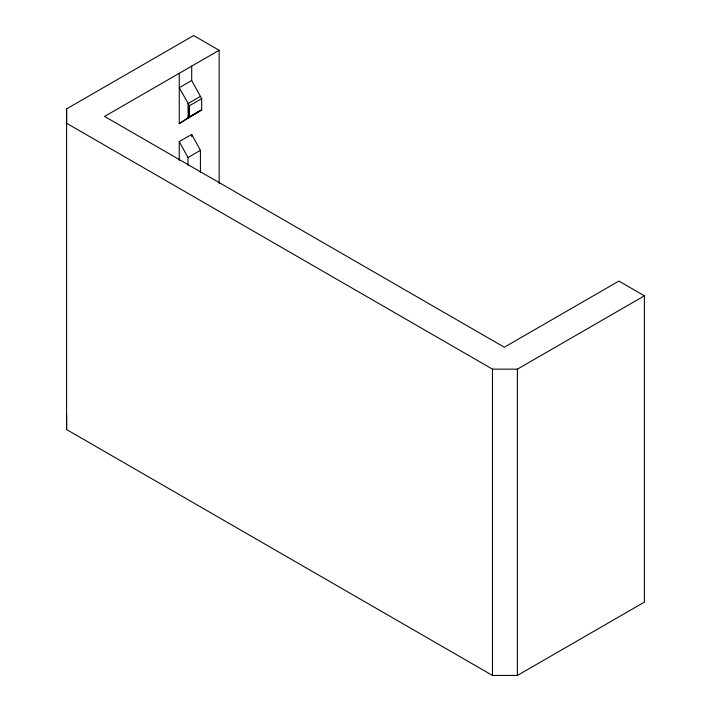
<?xml version="1.0" encoding="UTF-8"?>
<svg xmlns="http://www.w3.org/2000/svg" width="711" height="711" viewBox="0 0 711 711"><rect width="100%" height="100%" fill="white"/><g stroke="black" fill="none" stroke-linecap="round" stroke-linejoin="round"><path stroke-width="1.07" d="M219.139 50.285L104.57 116.435L504.312 347.226L618.881 281.076L644.406 295.82L644.406 602.119L517.386 675.45L492.483 675.45L66.594 429.56L66.594 108.881L193.614 35.55L219.139 50.285L219.139 183.465M179.252 73.322L179.252 123.643L201.666 109.778L201.684 98.678L191.703 80.503L191.703 66.132M492.483 675.45L492.483 369.151L66.594 123.261L66.594 108.881M517.386 675.45L517.386 369.151L644.406 295.82M179.252 123.643L188.202 117.671L189.446 105.743L179.252 87.693L191.703 80.503M200.44 96.403L187.98 103.619L188.202 117.671L201.666 109.778M201.684 98.678L189.446 105.743L189.446 116.826M188.202 117.671L200.422 110.614M185.482 119.475L197.934 112.285M179.252 160.437L179.252 141.622L191.703 134.432L200.422 150.341L200.422 172.497M187.971 165.281L187.971 157.531L200.422 150.341M492.483 369.151L517.386 369.151M179.252 141.622L187.971 157.531M191.703 134.432L191.703 136.645M66.594 415.18L66.594 429.56"/></g></svg>
